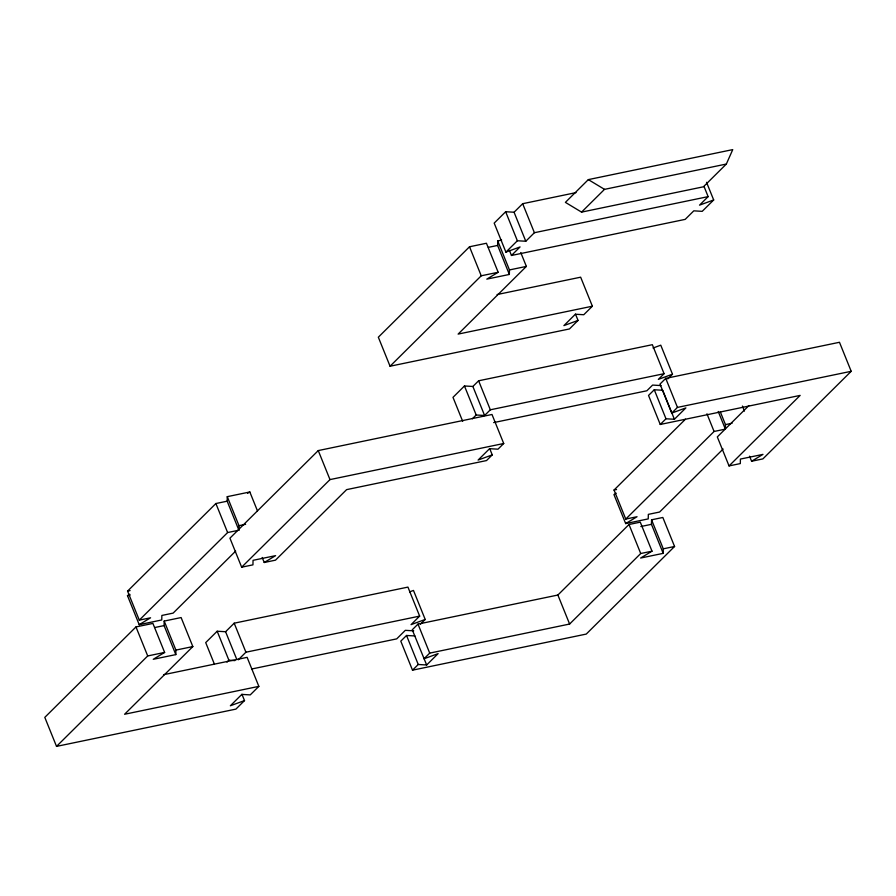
<?xml version="1.0" encoding="UTF-8"?>
<svg xmlns="http://www.w3.org/2000/svg" width="896" height="896" viewBox="0 0 896 896"><rect width="100%" height="100%" fill="white"/><g stroke="black" fill="none" stroke-linecap="round" stroke-linejoin="round"><path stroke-width="1.34" d="M241.954 694.277L244.507 700.582L235.906 709.117L56.526 746.39L44.8 717.371L135.979 626.931L152.902 623.414L164.629 652.434L153.25 659.299L175.818 654.606L164.091 625.587L164.192 621.074L181.115 617.557L192.83 646.576L124.589 714.258L258.843 686.37L247.117 657.35L163.554 674.71M175.818 654.606L175.907 650.093L164.192 621.074M227.17 501.189L215.891 503.53L127.568 591.125L139.294 620.133L227.618 532.549L238.896 530.197L227.17 501.189L227.27 496.664L249.827 491.982L257.477 510.91M238.896 530.197L238.986 525.683L227.27 496.664M575.49 314.115L578.043 320.421L569.442 328.955L390.062 366.229L378.336 337.21L469.515 246.77L486.438 243.253L498.165 272.272L486.797 279.138L509.354 274.445L497.627 245.426L497.728 240.912L501.626 240.106M509.354 274.445L509.454 269.931L497.728 240.912M652.008 551.174L640.718 553.515L569.61 624.042L429.71 653.117L423.976 658.795L438.133 653.61L426.664 664.989L412.261 629.787L417.995 624.098L557.883 595.034L629.003 524.496L640.282 522.155L652.008 551.174L640.629 558.04L663.197 553.347L651.47 524.328L651.56 519.814L662.838 517.474L674.565 546.482L586.253 634.077L412.507 670.174L400.792 641.155L406.526 635.466L414.938 635.97M663.197 553.347L663.286 548.834L651.56 519.814M685.485 419.182L614.04 490.045L625.766 519.064L714.078 431.469L725.368 429.128L725.458 424.614L720.362 411.992M726.342 164.046L732.749 149.61L588.336 179.614L565.398 202.373L581.56 212.117L703.405 186.805L726.342 164.046L604.509 189.358L581.56 212.117M576.027 192.618L522.67 203.706L514.069 212.229L505.658 211.736L494.189 223.104L505.904 252.123L520.061 246.938L511.459 255.472L509.421 250.421M390.062 366.229L481.242 275.789L498.165 272.272M505.904 252.123L517.373 240.755L525.795 241.248L534.397 232.714L708.131 196.627L704.054 186.525M489.698 448.571L492.251 454.877L478.106 460.062L489.574 448.683L497.986 449.187L503.72 443.498L491.994 414.478L318.259 450.576L229.936 538.171L241.662 567.19L252.952 564.85L253.042 560.325L275.61 555.643L264.23 562.498L262.192 557.458M235.659 551.107L173.141 613.11L161.862 615.451L161.762 619.965L139.205 624.658L127.478 595.638L129.752 594.261M520.766 252.538L526.366 266.414L458.125 334.096L592.379 306.208L580.653 277.189L497.09 294.549M56.526 746.39L147.706 655.95L164.629 652.434M241.662 567.19L329.986 479.595L503.72 443.498M409.618 591.853L413.482 590.442L425.208 619.461L411.051 624.646L419.653 616.112L407.938 587.104L234.192 623.19L225.59 631.725L217.179 631.232L205.71 642.6L214.368 664.048M653.05 348.018L660.766 345.184L672.493 374.203L658.336 379.389L664.07 373.699L652.355 344.691L478.61 380.789L472.875 386.467L464.464 385.974L452.995 397.342L462.683 421.322M226.99 662.144L228.906 660.24L234.909 660.598M472.36 418.779L476.19 414.994L484.602 415.486L490.336 409.797L664.07 373.699M592.379 306.208L583.778 314.731L575.366 314.238L563.898 325.618L578.043 320.421M238.269 659.792L245.918 652.21L419.653 616.112M708.131 196.627L699.53 205.15L713.686 199.965L706.541 182.302M713.686 199.965L702.206 211.344L693.795 210.84L685.194 219.374L511.459 255.472M258.843 686.37L250.242 694.893L241.83 694.4L230.362 705.768L244.507 700.582M492.251 454.877L486.517 460.566L346.618 489.63L275.509 560.157L264.23 562.498M749.56 456.198L751.598 461.238L762.888 458.898L851.2 371.302L839.474 342.283L665.739 378.381L660.005 384.07L671.731 413.09L685.877 407.904L674.408 419.272L662.682 390.264L654.27 389.76L648.536 395.45L660.251 424.469L800.15 395.405L729.042 465.931L717.315 436.912L748.922 405.563M420.426 624.198L425.208 619.461M667.71 378.941L672.493 374.203M412.507 670.174L418.242 664.485L426.664 664.989M660.251 424.469L665.986 418.779L674.408 419.272M671.731 413.09L677.466 407.4L851.2 371.302M723.117 449.042L659.613 512.03L648.334 514.371L648.234 518.896L625.677 523.578L613.95 494.558L616.224 493.192M247.554 493.349L249.827 491.982M139.205 624.658L150.573 617.792L139.294 620.133M625.677 523.578L637.045 516.723L625.766 519.064M751.598 461.238L762.978 454.384L740.41 459.066L740.32 463.579L729.042 465.931M488.342 247.363L497.627 245.426M509.454 269.931L526.366 266.414M493.651 422.598L646.867 390.768L652.602 385.078L661.024 385.582M238.986 525.683L245.627 524.306M725.458 424.614L732.099 423.237M127.568 591.125L130.077 590.598M614.04 490.045L616.549 489.53M127.478 595.638L130.133 595.078M154.806 627.525L164.091 625.587M640.853 526.534L651.47 524.328M175.907 650.093L192.83 646.576M663.286 548.834L674.565 546.482M251.709 668.998L396.715 638.87L405.317 630.336L413.739 630.84M588.336 179.614L604.509 189.358M742.414 406.045L744.453 411.096M718.234 411.466L725.368 429.128M706.944 413.806L714.078 431.469M665.739 378.381L677.466 407.4M654.27 389.76L665.986 418.779M522.67 203.706L534.397 232.714M514.069 212.229L525.795 241.248M505.658 211.736L517.373 240.755M629.003 524.496L640.718 553.515M469.515 246.77L481.242 275.789M478.61 380.789L490.336 409.797M557.883 595.034L569.61 624.042M472.875 386.467L484.602 415.486M464.464 385.974L476.19 414.994M417.995 624.098L429.71 653.117M406.526 635.466L418.242 664.485M318.259 450.576L329.986 479.595M215.891 503.53L227.618 532.549M234.192 623.19L245.918 652.21M225.59 631.725L236.802 659.478M217.179 631.232L228.906 660.24M135.979 626.931L147.706 655.95"/></g></svg>
